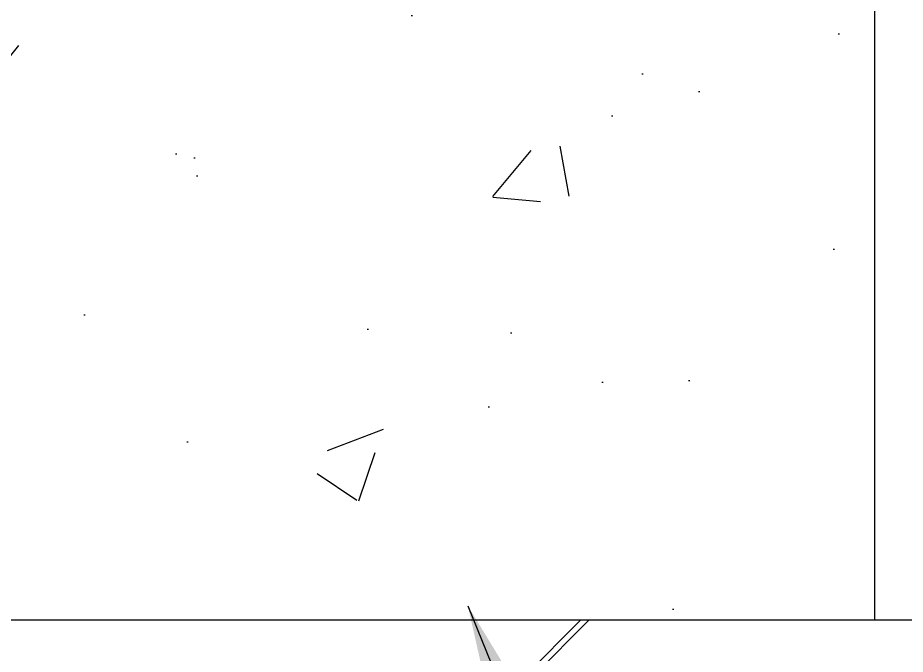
# Model space of a CAD drawing. Header units: millimetres. Extents: x 2479 to 2785, y 1080 to 1310.
# Drawn here: x 2615.59 to 2624.05, y 1135.9 to 1141.97 of the extents above; entities that cross this region are included whole.
import ezdxf

# ---------------------------------------------------------------- set-up
doc = ezdxf.new("R2010")
doc.units = ezdxf.units.MM
doc.linetypes.add('HIDDEN', pattern=[0.375, 0.25, -0.125])
doc.layers.get('Defpoints').update_dxf_attribs({"color": 2})
doc.layers.add('A-DIMS-0050', color=8, linetype='Continuous', lineweight=18)
doc.styles.add('MASTER', font='cordia.shx', dxfattribs={"width": 1.1})
doc.styles.get("Standard").update_dxf_attribs({"font": 'arial.ttf'})
doc.dimstyles.new('C0050', dxfattribs={"dimscale": 0.05, "dimtxt": 1.6, "dimasz": 1, "dimexe": 2, "dimexo": 1, "dimgap": 1, "dimtad": 1, "dimtoh": 1, "dimzin": 0, "dimdsep": 46, "dimlunit": 6, "dimtxsty": 'MASTER', "dimblk": 'CC', "dimcen": 1, "dimclrd": 256, "dimclre": 256, "dimclrt": 2, "dimadec": 0, "dimazin": 0, "dimtfac": 1, "dimtix": 1, "dimtmove": 2, "dimatfit": 3, "dimldrblk": 'CC', "dimfxl": 1, "dimtolj": 1, "dimtzin": 0, "dimarcsym": 0})
doc.dimstyles.new('ISO-25', dxfattribs={"dimtxt": 2.5, "dimasz": 2.5, "dimexe": 1.25, "dimexo": 0.625, "dimtad": 1, "dimtxsty": 'Standard', "dimcen": 2.5, "dimadec": 0, "dimazin": 0, "dimtfac": 1, "dimtmove": 0, "dimatfit": 3, "dimfxl": 1, "dimarcsym": 0})

# ---------------------------------------------------------------- blocks, each defined once
blk = doc.blocks.new('CC')
at = {"color": 8}
blk.add_line((-1, 0), (0.4, 0), dxfattribs=at)
at = {"color": 3}
blk.add_circle((0, 0), 0.4, dxfattribs=at)
blk = doc.blocks.new('*D15')
at = {"layer": 'A-DIMS-0050', "lineweight": -2}
for p, q in [((0.221947, -0.04), (0.221947, -0.319453)), ((0.521947, -0.04), (0.521947, -0.319453)), ((0.246947, -0.279453), (0.496947, -0.279453))]:
    blk.add_line(p, q, dxfattribs=at)
at = {"layer": 'Defpoints', "color": 0}
for p in [(0.221947, 0), (0.521947, 0), (0.521947, -0.279453)]:
    blk.add_point(p, dxfattribs=at)
at = {"layer": 'A-DIMS-0050', "linetype": 'ByBlock', "lineweight": -2, "xscale": 0.025, "yscale": 0.025, "zscale": 0.025, "rotation": 180}
blk.add_blockref('CC', (0.221947, -0.279453), dxfattribs=at)
at = {"layer": 'A-DIMS-0050', "linetype": 'ByBlock', "lineweight": -2, "xscale": 0.025, "yscale": 0.025, "zscale": 0.025}
blk.add_blockref('CC', (0.521947, -0.279453), dxfattribs=at)
at = {"layer": 'A-DIMS-0050', "color": 2, "insert": (0.371947, -0.226953), "char_height": 0.025, "attachment_point": 5, "style": 'MASTER'}
blk.add_mtext('\\A1;0.30', dxfattribs=at)
blk = doc.blocks.new('G$C4CEE3454')
h = blk.add_hatch()
h.set_pattern_fill('AR-CONC', color=8, scale=0.0003)
h.set_pattern_definition([(50, (-1168.86321, -2564.920146), (0.0546554007, -0.00478172566), [0.005715, -0.062865]), (355, (-1168.86321, -2564.920146), (-0.0105730264, 0.0573170536), [0.004572, -0.0502921753]), (100.4514447, (-1168.858656, -2564.920545), (0.0440823741, 0.0525353256), [0.0048570026, -0.0534270734]), (46.1842, (-1168.86321, -2564.904906), (0.0813237123, -0.0126126984), [0.0085725, -0.0942975]), (96.6355576, (-1168.856434, -2564.90596), (0.0712212402, 0.0742278374), [0.007285507, -0.0801406824]), (351.184151, (-1168.86321, -2564.90491), (0.0712212402, 0.0742278374), [0.00685799, -0.0754379196]), (21, (-1168.85559, -2564.908716), (0.0454843174, -0.03067955946), [0.005715, -0.062865]), (326, (-1168.85559, -2564.908716), (0.0185406085, 0.0552563898), [0.004572, -0.050292]), (71.451445, (-1168.8518, -2564.911273), (0.0640249258, 0.0245768307), [0.0048570026, -0.0534269813]), (37.5, (-1168.863211, -2564.920146), (0.00092658098, 0.02536651166), [0, -0.0496824, 0, -0.051054, 0, -0.0504825]), (7.5, (-1168.86321, -2564.920146), (0.02004589875, 0.03005417245), [0, -0.0291084, 0, -0.0485394, 0, -0.0192405]), (327.5, (-1168.880204, -2564.920146), (0.04067717855, -0.0017186232), [0, -0.01905, 0, -0.059436, 0, -0.078867]), (317.5, (-1168.887824, -2564.920146), (0.0444387544, 0.0076279473), [0, -0.024765, 0, -0.0394716, 0, -0.056007])])
h.paths.add_polyline_path([(0.221947, 0.15), (0.221947, 0), (0.315574, 0), (0.315574, 0.068627, -0.086768), (0.316447, 0.073618), (0.316447, 0.15), (0.221947, 0.15)], is_closed=False)
h.paths.add_polyline_path([(0.361447, 0.15), (0.361447, 0.083333), (0.405603, 0.083333), (0.460282, 0.15), (0.361447, 0.15)], is_closed=False)
h.paths.add_polyline_path([(0.428319, 0), (0.521947, 0), (0.521947, 0.15), (0.518511, 0.15), (0.428319, 0.038562), (0.428319, 0)], is_closed=False)
h = blk.add_hatch()
h.set_pattern_fill('JIS_LC_20', color=8, scale=0.002)
h.set_pattern_definition([(45, (-21.230817, 3.463303), (-0.02828427, 0.02828427), []), (45, (-21.230017, 3.463303), (-0.02828427, 0.02828427), [])])
h.paths.add_polyline_path([(0.025514, 0), (0.976126, 0), (0.976126, -0.06463), (0.025514, -0.06463)])
at = {"color": 8, "linetype": 'HIDDEN', "ltscale": 0.2}
blk.add_line((0.408679, 0.016086), (0.646236, 0.30573), dxfattribs=at)
at = {"color": 3}
blk.add_line((0.976126, 0), (-0.025, 0), dxfattribs=at)
blk.add_lwpolyline([(0.221947, 0.15), (0.521947, 0.15), (0.521947, 0), (0.221947, 0)], close=True, dxfattribs=at)
at = {"layer": 'A-DIMS-0050'}
dim = blk.add_aligned_dim(p1=(0.221947, 0), p2=(0.521947, 0), distance=-0.279453, dimstyle='C0050', override={"dimtxt": 0.5, "dimasz": 0.5, "dimexe": 0.8, "dimexo": 0.8, "dimgap": 0.8, "dimtxsty": 'MASTER', "dimldrblk": 'CC'}, dxfattribs=at)
dim.commit()
dim.dimension.update_dxf_attribs({"geometry": '*D15', "text_midpoint": (0.371947, -0.226953)})
at = {"color": 1}
blk.add_leader([(0.48318, 0.001356), (0.529083, -0.112005), (0.636983, -0.112005)], dimstyle='ISO-25', override={"dimgap": 0.625, "dimtad": 0}, dxfattribs=at)

msp = doc.modelspace()

# ---------------------------------------------------------------- block references
at = {"xscale": 100.0000104512787, "yscale": 100.0000104512787, "zscale": 100.0000104512787}
msp.add_blockref('G$C4CEE3454', (2571.5665, 1136.2295), dxfattribs=at)

doc.saveas('drawing.dxf')
